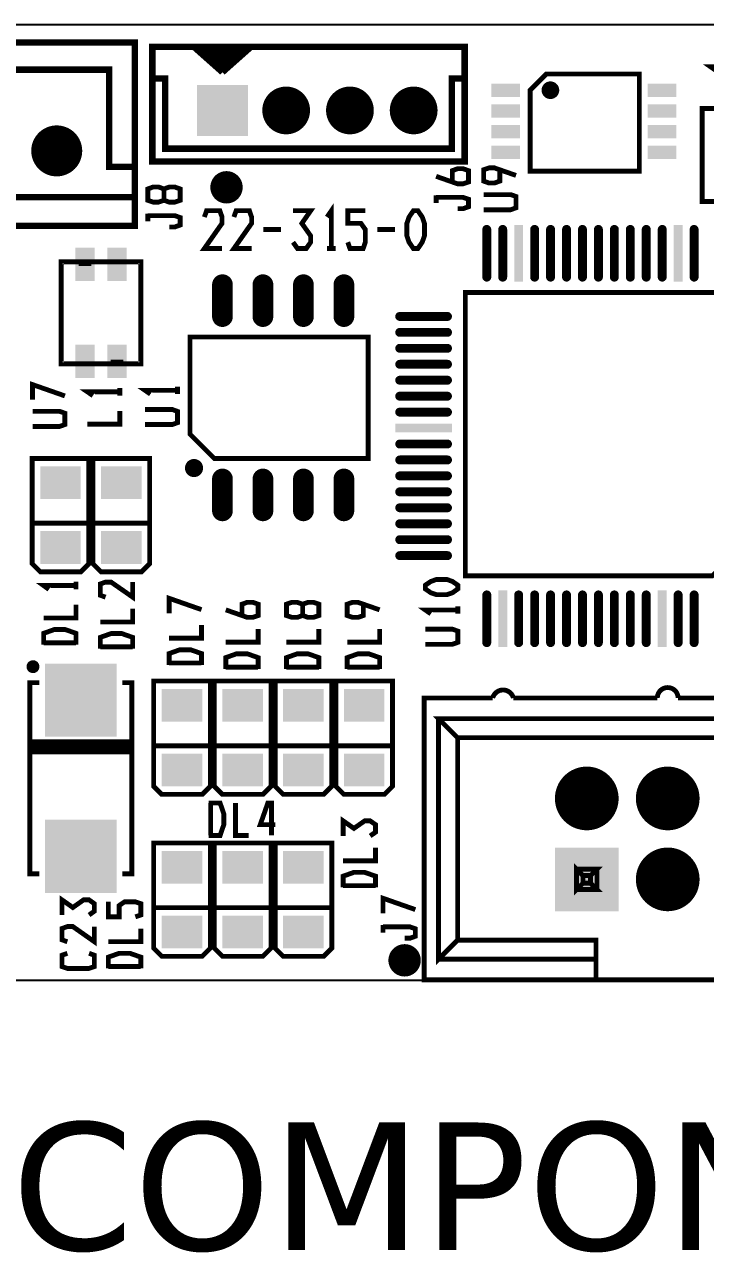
# Model space of a CAD drawing. Extents: x -18 to 89, y -48 to 32.
# Drawn here: x 31.13 to 52.49, y -6.08 to 32.45 of the extents above; entities that cross this region are included whole.
import ezdxf

# ---------------------------------------------------------------- set-up
doc = ezdxf.new("R2010")
doc.units = 0
doc.header["$MEASUREMENT"] = 0
doc.layers.get('0').update_dxf_attribs({"linetype": 'CONTINUOUS'})
for name, color, linetype in [('22-315-0_DRD', 7, 'CONTINUOUS'), ('22-315-0_SMT', 9, 'CONTINUOUS'), ('22-315-0_SST', 1, 'CONTINUOUS')]:
    doc.layers.add(name, color=color, linetype=linetype)
doc.styles.get("Standard").update_dxf_attribs({"font": 'verdana.ttf', "height": 4})

# ---------------------------------------------------------------- blocks, each defined once
blk = doc.blocks.new('RECTANGLE_2')
blk.add_solid([(0.63627, 0.51308), (0.63627, -0.51308), (-0.63627, 0.51308), (-0.63627, -0.51308)])
blk = doc.blocks.new('RECTANGLE_6')
blk.add_solid([(1.12522, 1.14935), (1.12522, -1.14935), (-1.12522, 1.14935), (-1.12522, -1.14935)])
blk = doc.blocks.new('ROUND_19')
at = {"const_width": 0.7493}
blk.add_lwpolyline([(-0.37465, 0, 1), (0.37465, 0, 1)], format="xyb", close=True, dxfattribs=at)
blk = doc.blocks.new('SQUARE_20')
blk.add_solid([(0.8001, 0.8001), (0.8001, -0.8001), (-0.8001, 0.8001), (-0.8001, -0.8001)])
blk = doc.blocks.new('ROUND_22')
at = {"const_width": 0.99949}
blk.add_lwpolyline([(-0.499744, 0, 1), (0.499744, 0, 1)], format="xyb", close=True, dxfattribs=at)
blk = doc.blocks.new('SQUARE_25')
blk.add_solid([(0.99949, 0.99949), (0.99949, -0.99949), (-0.99949, 0.99949), (-0.99949, -0.99949)])
blk = doc.blocks.new('ROUND_26')
at = {"const_width": 0.8001}
blk.add_lwpolyline([(-0.40005, 0, 1), (0.40005, 0, 1)], format="xyb", close=True, dxfattribs=at)
blk = doc.blocks.new('RECTANGLE_27')
blk.add_solid([(0.29972, 0.52451), (0.29972, -0.52451), (-0.29972, 0.52451), (-0.29972, -0.52451)])
blk = doc.blocks.new('OBLONG_36')
at = {"const_width": 0.65024}
blk.add_lwpolyline([(0, 0.50038), (0, -0.50038)], dxfattribs=at)
at = {"const_width": 0.32512}
for points in [[(-0.16256, 0.50038, 1), (0.16256, 0.50038, 1)], [(-0.16256, -0.50038, 1), (0.16256, -0.50038, 1)]]:
    blk.add_lwpolyline(points, format="xyb", close=True, dxfattribs=at)
blk = doc.blocks.new('RECTANGLE_44')
blk.add_solid([(0.44958, 0.20955), (0.44958, -0.20955), (-0.44958, 0.20955), (-0.44958, -0.20955)])
blk = doc.blocks.new('OBLONG_45')
at = {"const_width": 0.2794}
blk.add_lwpolyline([(0, 0.7493), (0, -0.7493)], dxfattribs=at)
at = {"const_width": 0.1397}
for points in [[(-0.06985, 0.7493, 1), (0.06985, 0.7493, 1)], [(-0.06985, -0.7493, 1), (0.06985, -0.7493, 1)]]:
    blk.add_lwpolyline(points, format="xyb", close=True, dxfattribs=at)
blk = doc.blocks.new('RECTANGLE_46')
blk.add_solid([(0.1397, 0.889), (0.1397, -0.889), (-0.1397, 0.889), (-0.1397, -0.889)])
blk = doc.blocks.new('OBLONG_47')
at = {"const_width": 0.2794}
blk.add_lwpolyline([(0.7493, 0), (-0.7493, 0)], dxfattribs=at)
at = {"const_width": 0.1397}
for points in [[(-0.81915, 0, 1), (-0.67945, 0, 1)], [(0.67945, 0, 1), (0.81915, 0, 1)]]:
    blk.add_lwpolyline(points, format="xyb", close=True, dxfattribs=at)
blk = doc.blocks.new('RECTANGLE_48')
blk.add_solid([(0.889, 0.1397), (0.889, -0.1397), (-0.889, 0.1397), (-0.889, -0.1397)])

msp = doc.modelspace()

# ---------------------------------------------------------------- linework, layer by layer
at = {"layer": '22-315-0_DRD'}
for p, q in [((-17.924, 32.451), (89.076, 32.451)), ((89.076, 2.451), (-10.923, 2.451))]:
    msp.add_line(p, q, dxfattribs=at)
at = {"layer": '22-315-0_SST'}
for points, const_width in [([(34.586, 26.136), (34.586, 31.884), (22.185, 31.884), (22.185, 26.136), (34.586, 26.136)], 0.201), ([(44.936, 31.755), (35.137, 31.755), (35.137, 28.155), (44.936, 28.155), (44.936, 31.755)], 0.201), ([(38.236, 31.755), (38.137, 31.755), (36.437, 31.755), (37.337, 30.955)], 0.201), ([(38.132, 31.663), (36.539, 31.663)], 0.201), ([(36.605, 31.755), (36.605, 31.605)], 0.201), ([(36.785, 31.755), (36.785, 31.445)], 0.201), ([(36.963, 31.755), (36.963, 31.285)], 0.201), ([(37.144, 31.755), (37.144, 31.125)], 0.201), ([(37.324, 31.755), (37.324, 30.965)], 0.201), ([(38.236, 31.755), (37.337, 30.955)], 0.201), ([(37.504, 31.755), (37.504, 31.104)], 0.201), ([(37.685, 31.755), (37.685, 31.264)], 0.201), ([(37.862, 31.755), (37.862, 31.424)], 0.201), ([(38.043, 31.755), (38.043, 31.584)], 0.201), ([(37.928, 31.483), (36.742, 31.483)], 0.201), ([(37.728, 31.303), (36.945, 31.303)], 0.201), ([(37.525, 31.125), (37.146, 31.125)], 0.201), ([(22.185, 27.985), (23.036, 27.985), (23.036, 31.036), (33.786, 31.036), (33.786, 27.985), (34.586, 27.985)], 0.201), ([(35.137, 30.756), (35.536, 30.756), (35.536, 28.557), (44.535, 28.557), (44.535, 30.756), (44.936, 30.756)], 0.201), ([(46.989, 30.391), (46.989, 27.851), (50.418, 27.851), (50.418, 30.899), (47.497, 30.899), (46.989, 30.391)], 0.152), ([(53.661, 31.13), (52.645, 31.13), (52.815, 31.01)], 0.152), ([(47.822, 30.429), (47.431, 30.429)], 0.152), ([(47.527, 30.563), (47.527, 30.215)], 0.152), ([(47.72, 30.566), (47.532, 30.566)], 0.152), ([(47.664, 30.586), (47.664, 30.195)], 0.152), ([(47.801, 30.485), (47.801, 30.297)], 0.152), ([(47.799, 30.292), (47.451, 30.292)], 0.152), ([(52.386, 29.819), (52.386, 26.898), (54.024, 26.898), (54.024, 29.819), (52.386, 29.819)], 0.152), ([(37.413, 27.719), (37.413, 26.964)], 0.254), ([(37.641, 27.678), (37.641, 27.005)], 0.254), ([(44.548, 27.51), (44.548, 27.866), (44.715, 27.927), (44.885, 27.927), (45.056, 27.866), (45.056, 27.51), (44.885, 27.452), (44.715, 27.452), (44.04, 27.688)], 0.152), ([(46.039, 27.894), (46.039, 27.538), (45.871, 27.477), (45.701, 27.477), (45.531, 27.538), (45.531, 27.894), (45.701, 27.952), (45.871, 27.952), (46.547, 27.716)], 0.152), ([(35.503, 27.292), (35.332, 27.353), (35.162, 27.353), (34.995, 27.292), (34.995, 26.936), (35.162, 26.878), (35.332, 26.878), (35.503, 26.936), (35.503, 27.292), (35.67, 27.353), (35.84, 27.353), (36.011, 27.292), (36.011, 26.936), (35.84, 26.878), (35.67, 26.878), (35.503, 26.936)], 0.152), ([(37.839, 27.292), (37.085, 27.292)], 0.254), ([(37.799, 27.52), (37.126, 27.52)], 0.254), ([(37.184, 27.602), (37.184, 27.084)], 0.254), ([(22.185, 26.685), (22.185, 27.035), (34.586, 27.035)], 0.201), ([(37.723, 27.063), (37.204, 27.063)], 0.254), ([(44.04, 27.089), (44.04, 26.85)], 0.152), ([(44.715, 26.672), (44.885, 26.672), (45.056, 26.733), (45.056, 26.969), (44.885, 27.028), (44.04, 27.028)], 0.152), ([(45.531, 27.114), (46.379, 27.114), (46.547, 27.056), (46.547, 26.7), (46.379, 26.639), (45.531, 26.639)], 0.152), ([(34.995, 26.515), (34.995, 26.276)], 0.152), ([(37.324, 25.422), (36.77, 25.422), (37.324, 26.212), (37.324, 26.41), (37.255, 26.609), (36.839, 26.609), (36.77, 26.41)], 0.152), ([(38.251, 25.422), (37.697, 25.422), (38.251, 26.212), (38.251, 26.41), (38.182, 26.609), (37.766, 26.609), (37.697, 26.41)], 0.152), ([(39.551, 25.621), (39.691, 25.422), (39.965, 25.422), (40.105, 25.621), (40.105, 25.819), (39.828, 26.212), (40.105, 26.609), (39.551, 26.609)], 0.152), ([(40.755, 25.422), (40.755, 26.609), (40.618, 26.41)], 0.152), ([(41.268, 25.621), (41.337, 25.422), (41.751, 25.422), (41.82, 25.621), (41.82, 26.017), (41.682, 26.212), (41.268, 26.212), (41.268, 26.609), (41.82, 26.609)], 0.152), ([(43.328, 25.422), (43.191, 25.621), (43.123, 25.819), (43.123, 26.212), (43.191, 26.41), (43.328, 26.609), (43.468, 26.609), (43.605, 26.41), (43.674, 26.212), (43.674, 25.819), (43.605, 25.621), (43.468, 25.422), (43.328, 25.422)], 0.152), ([(35.67, 26.098), (35.84, 26.098), (36.011, 26.159), (36.011, 26.395), (35.84, 26.454), (34.995, 26.454)], 0.152), ([(39.178, 26.017), (38.624, 26.017)], 0.152), ([(42.747, 26.017), (42.196, 26.017)], 0.152), ([(40.893, 25.422), (40.618, 25.422)], 0.152), ([(34.776, 24.955), (34.776, 25.006), (34.725, 25.006), (32.325, 25.006), (32.277, 25.006), (32.277, 24.955)], 0.152), ([(32.277, 21.856), (32.277, 24.955)], 0.152), ([(33.227, 24.955), (32.826, 24.955)], 0.152), ([(34.776, 24.955), (34.776, 21.856)], 0.152), ([(53.847, 16.294), (53.847, 24.041), (44.957, 24.041), (44.957, 15.151), (52.704, 15.151), (53.847, 16.294)], 0.152), ([(36.321, 19.596), (36.321, 22.644), (41.909, 22.644), (41.909, 18.834), (37.083, 18.834), (36.321, 19.596)], 0.152), ([(32.277, 21.856), (32.277, 21.805), (32.325, 21.805), (34.725, 21.805), (34.776, 21.805), (34.776, 21.856)], 0.152), ([(33.826, 21.856), (34.228, 21.856)], 0.152), ([(32.394, 20.797), (31.378, 21.153), (31.378, 20.678)], 0.152), ([(34.118, 20.924), (33.102, 20.924), (33.273, 20.807)], 0.152), ([(34.118, 21.043), (34.118, 20.807)], 0.152), ([(35.924, 20.972), (34.908, 20.972), (35.078, 20.855)], 0.152), ([(35.924, 21.092), (35.924, 20.855)], 0.152), ([(34.908, 20.373), (35.757, 20.373), (35.924, 20.312), (35.924, 19.956), (35.757, 19.898), (34.908, 19.898)], 0.152), ([(31.378, 20.314), (32.224, 20.314), (32.394, 20.254), (32.394, 19.898), (32.224, 19.839), (31.378, 19.839)], 0.152), ([(34.118, 20.325), (34.118, 19.908), (33.102, 19.908)], 0.152), ([(32.892, 15.278), (31.622, 15.278), (31.368, 15.532), (31.368, 18.834), (33.146, 18.834), (33.146, 15.532), (32.892, 15.278)], 0.152), ([(34.797, 15.278), (33.527, 15.278), (33.273, 15.532), (33.273, 18.834), (35.051, 18.834), (35.051, 15.532), (34.797, 15.278)], 0.152), ([(36.651, 18.564), (36.239, 18.564)], 0.152), ([(36.625, 18.427), (36.267, 18.427)], 0.152), ([(36.569, 18.702), (36.323, 18.702)], 0.152), ([(36.338, 18.712), (36.338, 18.354)], 0.152), ([(36.475, 18.74), (36.475, 18.328)], 0.152), ([(36.613, 18.656), (36.613, 18.409)], 0.152), ([(33.146, 16.802), (31.368, 16.802)], 0.152), ([(35.051, 16.802), (33.273, 16.802)], 0.152), ([(32.742, 14.965), (32.742, 14.726)], 0.152), ([(34.52, 14.955), (34.52, 14.483), (33.842, 14.955), (33.671, 14.955), (33.504, 14.897), (33.504, 14.541), (33.671, 14.483)], 0.152), ([(44.72, 14.739), (44.553, 14.62), (44.383, 14.561), (44.045, 14.561), (43.875, 14.62), (43.704, 14.739), (43.704, 14.859), (43.875, 14.975), (44.045, 15.036), (44.383, 15.036), (44.553, 14.975), (44.72, 14.859), (44.72, 14.739)], 0.152), ([(32.742, 14.846), (31.726, 14.846), (31.893, 14.726)], 0.152), ([(32.742, 14.244), (32.742, 13.83), (31.726, 13.83)], 0.152), ([(36.679, 14.091), (35.663, 14.447), (35.663, 13.975)], 0.152), ([(37.949, 13.906), (37.949, 14.262), (38.116, 14.32), (38.287, 14.32), (38.457, 14.262), (38.457, 13.906), (38.287, 13.848), (38.116, 13.848), (37.441, 14.084)], 0.152), ([(39.854, 14.262), (39.684, 14.32), (39.513, 14.32), (39.346, 14.262), (39.346, 13.906), (39.513, 13.848), (39.684, 13.848), (39.854, 13.906), (39.854, 14.262), (40.021, 14.32), (40.192, 14.32), (40.362, 14.262), (40.362, 13.906), (40.192, 13.848), (40.021, 13.848), (39.854, 13.906)], 0.152), ([(41.759, 14.262), (41.759, 13.906), (41.589, 13.848), (41.418, 13.848), (41.251, 13.906), (41.251, 14.262), (41.418, 14.32), (41.589, 14.32), (42.267, 14.084)], 0.152), ([(44.72, 14.198), (44.72, 13.959)], 0.152), ([(34.52, 14.117), (34.52, 13.703), (33.504, 13.703)], 0.152), ([(44.72, 14.079), (43.704, 14.079), (43.875, 13.959)], 0.152), ([(32.742, 12.992), (32.742, 13.347), (32.401, 13.467), (32.064, 13.467), (31.726, 13.347), (31.726, 12.992)], 0.152), ([(36.679, 13.609), (36.679, 13.195), (35.663, 13.195)], 0.152), ([(38.457, 13.482), (38.457, 13.068), (37.441, 13.068)], 0.152), ([(40.362, 13.482), (40.362, 13.068), (39.346, 13.068)], 0.152), ([(42.267, 13.482), (42.267, 13.068), (41.251, 13.068)], 0.152), ([(43.704, 13.477), (44.553, 13.477), (44.72, 13.418), (44.72, 13.063), (44.553, 13.004), (43.704, 13.004)], 0.152), ([(32.742, 13.05), (31.726, 13.05)], 0.152), ([(34.52, 12.865), (34.52, 13.22), (34.179, 13.34), (33.842, 13.34), (33.504, 13.22), (33.504, 12.865)], 0.152), ([(34.52, 12.923), (33.504, 12.923)], 0.152), ([(36.679, 12.357), (36.679, 12.712), (36.338, 12.832), (36.001, 12.832), (35.663, 12.712), (35.663, 12.357)], 0.152), ([(38.457, 12.23), (38.457, 12.585), (38.116, 12.705), (37.779, 12.705), (37.441, 12.585), (37.441, 12.23)], 0.152), ([(40.362, 12.23), (40.362, 12.585), (40.021, 12.705), (39.684, 12.705), (39.346, 12.585), (39.346, 12.23)], 0.152), ([(42.267, 12.23), (42.267, 12.585), (41.926, 12.705), (41.589, 12.705), (41.251, 12.585), (41.251, 12.23)], 0.152), ([(31.515, 12.275), (31.268, 12.275)], 0.152), ([(31.444, 12.413), (31.337, 12.413)], 0.152), ([(31.368, 12.423), (31.368, 12.176)], 0.152), ([(31.505, 12.352), (31.505, 12.247)], 0.152), ([(36.679, 12.415), (35.663, 12.415)], 0.152), ([(38.457, 12.288), (37.441, 12.288)], 0.152), ([(40.362, 12.288), (39.346, 12.288)], 0.152), ([(42.267, 12.288), (41.251, 12.288)], 0.152), ([(31.591, 11.8), (31.291, 11.8), (31.291, 5.801), (31.591, 5.801)], 0.152), ([(34.192, 11.8), (34.492, 11.8), (34.492, 5.801), (34.192, 5.801)], 0.152), ([(36.702, 8.293), (35.432, 8.293), (35.178, 8.547), (35.178, 11.849), (36.956, 11.849), (36.956, 8.547), (36.702, 8.293)], 0.152), ([(38.607, 8.293), (37.337, 8.293), (37.083, 8.547), (37.083, 11.849), (38.861, 11.849), (38.861, 8.547), (38.607, 8.293)], 0.152), ([(40.512, 8.293), (39.242, 8.293), (38.988, 8.547), (38.988, 11.849), (40.766, 11.849), (40.766, 8.547), (40.512, 8.293)], 0.152), ([(42.417, 8.293), (41.147, 8.293), (40.893, 8.547), (40.893, 11.849), (42.671, 11.849), (42.671, 8.547), (42.417, 8.293)], 0.152), ([(53.557, 2.471), (49.056, 2.471), (43.666, 2.471), (43.666, 11.32), (45.815, 11.32)], 0.152), ([(46.465, 11.32), (50.981, 11.32)], 0.152), ([(51.632, 11.32), (56.145, 11.32)], 0.152), ([(44.715, 10.071), (57.895, 10.071), (58.497, 10.67), (44.116, 10.67), (44.715, 10.071), (44.715, 3.721), (44.116, 3.121), (44.116, 10.67)], 0.152), ([(31.304, 9.944), (31.304, 9.626)], 0.152), ([(34.479, 9.944), (31.304, 9.944)], 0.152), ([(31.406, 9.944), (31.406, 9.626)], 0.152), ([(31.543, 9.944), (31.543, 9.626)], 0.152), ([(31.68, 9.944), (31.68, 9.626)], 0.152), ([(31.817, 9.944), (31.817, 9.626)], 0.152), ([(31.954, 9.944), (31.954, 9.626)], 0.152), ([(32.091, 9.944), (32.091, 9.626)], 0.152), ([(32.229, 9.944), (32.229, 9.626)], 0.152), ([(32.366, 9.944), (32.366, 9.626)], 0.152), ([(32.503, 9.944), (32.503, 9.626)], 0.152), ([(32.64, 9.944), (32.64, 9.626)], 0.152), ([(32.777, 9.944), (32.777, 9.626)], 0.152), ([(32.914, 9.944), (32.914, 9.626)], 0.152), ([(33.052, 9.944), (33.052, 9.626)], 0.152), ([(33.189, 9.944), (33.189, 9.626)], 0.152), ([(33.326, 9.944), (33.326, 9.626)], 0.152), ([(33.463, 9.944), (33.463, 9.626)], 0.152), ([(33.6, 9.944), (33.6, 9.626)], 0.152), ([(33.737, 9.944), (33.737, 9.626)], 0.152), ([(33.875, 9.944), (33.875, 9.626)], 0.152), ([(34.012, 9.944), (34.012, 9.626)], 0.152), ([(34.149, 9.944), (34.149, 9.626)], 0.152), ([(34.286, 9.944), (34.286, 9.626)], 0.152), ([(34.423, 9.944), (34.423, 9.626)], 0.152), ([(34.479, 9.944), (34.479, 9.626)], 0.152), ([(34.479, 9.865), (31.304, 9.865)], 0.152), ([(34.479, 9.728), (31.304, 9.728)], 0.152), ([(34.479, 9.626), (31.304, 9.626)], 0.152), ([(36.956, 9.817), (35.178, 9.817)], 0.152), ([(38.861, 9.817), (37.083, 9.817)], 0.152), ([(40.766, 9.817), (38.988, 9.817)], 0.152), ([(42.671, 9.817), (40.893, 9.817)], 0.152), ([(48.647, 8.285), (48.447, 8.486), (48.447, 7.846), (48.647, 8.046), (48.647, 8.285), (48.886, 8.285), (49.087, 8.486), (48.447, 8.486)], 0.152), ([(49.087, 8.486), (49.087, 7.846)], 0.152), ([(51.187, 8.285), (50.987, 8.486), (50.987, 7.846), (51.187, 8.046), (51.187, 8.285), (51.426, 8.285), (51.627, 8.486), (50.987, 8.486)], 0.152), ([(51.627, 8.486), (51.627, 7.846)], 0.152), ([(36.907, 7.005), (37.263, 7.005), (37.38, 7.345), (37.38, 7.683), (37.263, 8.021), (36.907, 8.021)], 0.152), ([(36.966, 7.005), (36.966, 8.021)], 0.152), ([(38.16, 7.005), (37.745, 7.005), (37.745, 8.021)], 0.152), ([(38.998, 7.345), (38.523, 7.345), (38.761, 8.021), (38.878, 8.021), (38.878, 7.005)], 0.152), ([(48.886, 8.285), (48.886, 8.046), (49.087, 7.846), (48.447, 7.846)], 0.152), ([(48.647, 8.046), (48.886, 8.046)], 0.152), ([(51.426, 8.285), (51.426, 8.046), (51.627, 7.846), (50.987, 7.846)], 0.152), ([(51.187, 8.046), (51.426, 8.046)], 0.152), ([(41.97, 6.99), (42.14, 7.106), (42.14, 7.345), (41.97, 7.462), (41.799, 7.462), (41.462, 7.226), (41.124, 7.462), (41.124, 6.99)], 0.152), ([(36.702, 3.213), (35.432, 3.213), (35.178, 3.467), (35.178, 6.769), (36.956, 6.769), (36.956, 3.467), (36.702, 3.213)], 0.152), ([(38.607, 3.213), (37.337, 3.213), (37.083, 3.467), (37.083, 6.769), (38.861, 6.769), (38.861, 3.467), (38.607, 3.213)], 0.152), ([(40.512, 3.213), (39.242, 3.213), (38.988, 3.467), (38.988, 6.769), (40.766, 6.769), (40.766, 3.467), (40.512, 3.213)], 0.152), ([(42.14, 6.624), (42.14, 6.21), (41.124, 6.21)], 0.152), ([(42.14, 5.372), (42.14, 5.727), (41.799, 5.847), (41.462, 5.847), (41.124, 5.727), (41.124, 5.372)], 0.152), ([(48.647, 5.745), (48.447, 5.946), (48.447, 5.306), (48.647, 5.506), (48.647, 5.745), (48.886, 5.745), (49.087, 5.946), (48.447, 5.946)], 0.152), ([(48.886, 5.745), (48.886, 5.506), (49.087, 5.306), (48.447, 5.306)], 0.152), ([(49.087, 5.946), (49.087, 5.306)], 0.152), ([(51.187, 5.745), (50.987, 5.946), (50.987, 5.306), (51.187, 5.506), (51.187, 5.745), (51.426, 5.745), (51.627, 5.946), (50.987, 5.946)], 0.152), ([(51.426, 5.745), (51.426, 5.506), (51.627, 5.306), (50.987, 5.306)], 0.152), ([(51.627, 5.946), (51.627, 5.306)], 0.152), ([(42.14, 5.43), (41.124, 5.43)], 0.152), ([(48.647, 5.506), (48.886, 5.506)], 0.152), ([(51.187, 5.506), (51.426, 5.506)], 0.152), ([(33.151, 4.508), (33.318, 4.627), (33.318, 4.864), (33.151, 4.983), (32.98, 4.983), (32.643, 4.744), (32.302, 4.983), (32.302, 4.508)], 0.152), ([(43.389, 4.678), (42.373, 5.034), (42.373, 4.559)], 0.152), ([(34.604, 4.45), (34.774, 4.508), (34.774, 4.864), (34.604, 4.922), (34.266, 4.922), (34.096, 4.805), (34.096, 4.45), (33.758, 4.45), (33.758, 4.922)], 0.152), ([(36.956, 4.737), (35.178, 4.737)], 0.152), ([(38.861, 4.737), (37.083, 4.737)], 0.152), ([(40.766, 4.737), (38.988, 4.737)], 0.152), ([(42.373, 4.196), (42.373, 3.957)], 0.152), ([(33.318, 4.145), (33.318, 3.67), (32.643, 4.145), (32.472, 4.145), (32.302, 4.084), (32.302, 3.728), (32.472, 3.67)], 0.152), ([(34.774, 4.084), (34.774, 3.67), (33.758, 3.67)], 0.152), ([(43.052, 3.779), (43.222, 3.779), (43.389, 3.84), (43.389, 4.076), (43.222, 4.135), (42.373, 4.135)], 0.152), ([(42.772, 3.345), (42.772, 2.827)], 0.254), ([(43.001, 3.462), (43.001, 2.707)], 0.254), ([(43.229, 3.421), (43.229, 2.748)], 0.254), ([(44.715, 3.721), (49.056, 3.721), (49.056, 3.121), (44.116, 3.121)], 0.152), ([(33.151, 3.307), (33.318, 3.246), (33.318, 2.89), (33.151, 2.832), (32.472, 2.832), (32.302, 2.89), (32.302, 3.246), (32.472, 3.307)], 0.152), ([(34.774, 2.832), (34.774, 3.187), (34.433, 3.307), (34.096, 3.307), (33.758, 3.187), (33.758, 2.832)], 0.152), ([(43.427, 3.035), (42.673, 3.035)], 0.254), ([(43.387, 3.263), (42.714, 3.263)], 0.254), ([(49.056, 2.471), (49.056, 3.121)], 0.152), ([(34.774, 2.89), (33.758, 2.89)], 0.152), ([(43.311, 2.806), (42.792, 2.806)], 0.254)]:
    msp.add_lwpolyline(points, dxfattribs=dict(at, const_width=const_width))
for points, const_width in [([(47.626, 30.591, 0.414214), (47.425, 30.391)], 0.152), ([(47.425, 30.391, 0.414214), (47.626, 30.19)], 0.152), ([(47.827, 30.391, 0.414214), (47.626, 30.591)], 0.152), ([(47.626, 30.19, 0.414214), (47.827, 30.391)], 0.152), ([(37.464, 27.724, 0.414214), (37.083, 27.343)], 0.254), ([(37.845, 27.343, 0.414214), (37.464, 27.724)], 0.254), ([(37.083, 27.343, 0.414214), (37.464, 26.962)], 0.254), ([(37.464, 26.962, 0.414214), (37.845, 27.343)], 0.254), ([(32.325, 25.006, 0.414214), (32.274, 24.955)], 0.152), ([(34.776, 24.955, 0.414214), (34.725, 25.006)], 0.152), ([(32.277, 21.856, 0.414214), (32.325, 21.808)], 0.152), ([(34.725, 21.805, 0.414214), (34.776, 21.856)], 0.152), ([(36.445, 18.742, 0.414214), (36.237, 18.534)], 0.152), ([(36.237, 18.534, 0.414214), (36.445, 18.326)], 0.152), ([(36.653, 18.534, 0.414214), (36.445, 18.742)], 0.152), ([(36.445, 18.326, 0.414214), (36.653, 18.534)], 0.152), ([(31.39, 12.425, 0.414214), (31.266, 12.301)], 0.152), ([(31.266, 12.301, 0.414214), (31.39, 12.176)], 0.152), ([(31.517, 12.301, 0.414214), (31.39, 12.428)], 0.152), ([(31.39, 12.174, 0.414214), (31.517, 12.301)], 0.152), ([(46.14, 11.569, 0.34006), (45.815, 11.32)], 0.152), ([(46.465, 11.32, 0.340061), (46.14, 11.569)], 0.152), ([(51.307, 11.645, 0.414214), (50.981, 11.32)], 0.152), ([(51.632, 11.32, 0.414214), (51.307, 11.645)], 0.152), ([(43.052, 3.467, 0.414214), (42.671, 3.086)], 0.254), ([(43.433, 3.086, 0.414214), (43.052, 3.467)], 0.254), ([(42.671, 3.086, 0.414214), (43.052, 2.705)], 0.254), ([(43.052, 2.705, 0.414214), (43.433, 3.086)], 0.254)]:
    msp.add_lwpolyline(points, format="xyb", dxfattribs=dict(at, const_width=const_width))

# ---------------------------------------------------------------- block references
at = {"layer": '22-315-0_SMT'}
for name, p in [('SQUARE_20', (37.337, 29.756)), ('ROUND_19', (39.336, 29.756)), ('ROUND_19', (41.337, 29.756)), ('ROUND_19', (43.336, 29.756)), ('RECTANGLE_44', (46.227, 30.391)), ('RECTANGLE_44', (51.126, 30.391)), ('RECTANGLE_44', (46.227, 29.74)), ('RECTANGLE_44', (51.126, 29.74)), ('ROUND_26', (32.137, 28.486)), ('RECTANGLE_44', (46.227, 29.09)), ('RECTANGLE_44', (51.126, 29.09)), ('RECTANGLE_44', (46.227, 28.44)), ('RECTANGLE_44', (51.126, 28.44)), ('OBLONG_45', (45.63, 25.273)), ('OBLONG_45', (46.13, 25.273)), ('RECTANGLE_46', (46.63, 25.273)), ('OBLONG_45', (47.131, 25.273)), ('OBLONG_45', (47.631, 25.273)), ('OBLONG_45', (48.132, 25.273)), ('OBLONG_45', (48.632, 25.273)), ('OBLONG_45', (49.132, 25.273)), ('OBLONG_45', (49.633, 25.273)), ('OBLONG_45', (50.133, 25.273)), ('OBLONG_45', (50.633, 25.273)), ('OBLONG_45', (51.134, 25.273)), ('RECTANGLE_46', (51.634, 25.273)), ('OBLONG_45', (52.135, 25.273)), ('RECTANGLE_27', (33.026, 24.93)), ('RECTANGLE_27', (34.027, 24.93)), ('OBLONG_36', (37.337, 23.787)), ('OBLONG_36', (38.607, 23.787)), ('OBLONG_36', (39.877, 23.787)), ('OBLONG_36', (41.147, 23.787)), ('OBLONG_47', (43.648, 23.291)), ('OBLONG_47', (43.648, 22.791)), ('RECTANGLE_27', (33.026, 21.882)), ('RECTANGLE_27', (34.027, 21.882)), ('OBLONG_47', (43.648, 22.291)), ('OBLONG_47', (43.648, 21.79)), ('OBLONG_47', (43.648, 21.29)), ('OBLONG_47', (43.648, 20.789)), ('OBLONG_47', (43.648, 20.289)), ('RECTANGLE_48', (43.648, 19.789)), ('OBLONG_47', (43.648, 19.288)), ('OBLONG_47', (43.648, 18.788)), ('RECTANGLE_2', (32.257, 18.072)), ('RECTANGLE_2', (34.162, 18.072)), ('OBLONG_36', (37.337, 17.691)), ('OBLONG_36', (38.607, 17.691)), ('OBLONG_36', (39.877, 17.691)), ('OBLONG_36', (41.147, 17.691)), ('OBLONG_47', (43.648, 18.288)), ('OBLONG_47', (43.648, 17.787)), ('OBLONG_47', (43.648, 17.287)), ('OBLONG_47', (43.648, 16.786)), ('RECTANGLE_2', (32.257, 16.04)), ('RECTANGLE_2', (34.162, 16.04)), ('OBLONG_47', (43.648, 16.286)), ('OBLONG_47', (43.648, 15.786)), ('OBLONG_45', (45.63, 13.804)), ('RECTANGLE_46', (46.13, 13.804)), ('OBLONG_45', (46.63, 13.804)), ('OBLONG_45', (47.131, 13.804)), ('OBLONG_45', (47.631, 13.804)), ('OBLONG_45', (48.132, 13.804)), ('OBLONG_45', (48.632, 13.804)), ('OBLONG_45', (49.132, 13.804)), ('OBLONG_45', (49.633, 13.804)), ('OBLONG_45', (50.133, 13.804)), ('OBLONG_45', (50.633, 13.804)), ('RECTANGLE_46', (51.134, 13.804)), ('OBLONG_45', (51.634, 13.804)), ('OBLONG_45', (52.135, 13.804)), ('RECTANGLE_6', (32.892, 11.249)), ('RECTANGLE_2', (36.067, 11.087)), ('RECTANGLE_2', (37.972, 11.087)), ('RECTANGLE_2', (39.877, 11.087)), ('RECTANGLE_2', (41.782, 11.087)), ('RECTANGLE_2', (36.067, 9.055)), ('RECTANGLE_2', (37.972, 9.055)), ('RECTANGLE_2', (39.877, 9.055)), ('RECTANGLE_2', (41.782, 9.055)), ('ROUND_22', (48.767, 8.166)), ('ROUND_22', (51.307, 8.166)), ('RECTANGLE_6', (32.892, 6.35)), ('SQUARE_25', (48.767, 5.626)), ('ROUND_22', (51.307, 5.626)), ('RECTANGLE_2', (36.067, 6.007)), ('RECTANGLE_2', (37.972, 6.007)), ('RECTANGLE_2', (39.877, 6.007)), ('RECTANGLE_2', (36.067, 3.975)), ('RECTANGLE_2', (37.972, 3.975)), ('RECTANGLE_2', (39.877, 3.975))]:
    msp.add_blockref(name, p, dxfattribs=at)

# ---------------------------------------------------------------- texts
at = {"linetype": 'Continuous'}
msp.add_text('LATO COMPONENTI', height=4, dxfattribs=at).set_placement((14.489, -6.003))

doc.saveas('drawing.dxf')
